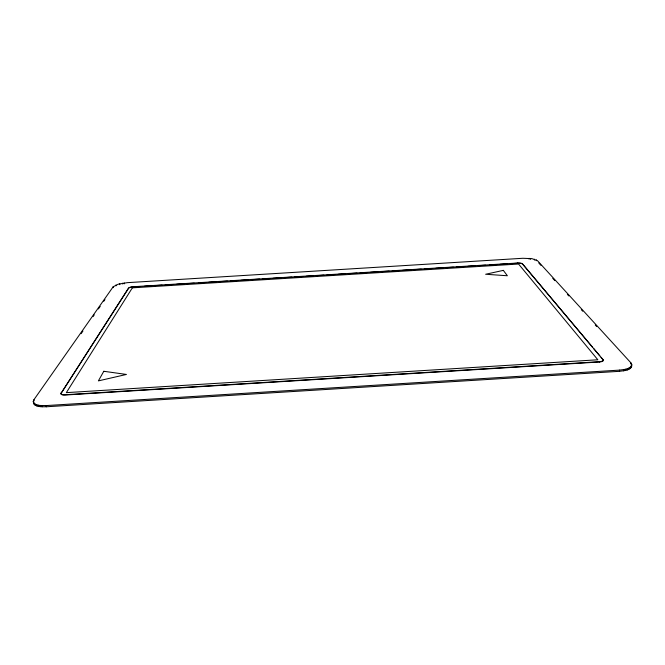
<?xml version="1.0" encoding="UTF-8"?>
<svg xmlns="http://www.w3.org/2000/svg" width="665" height="665" viewBox="0 0 665 665"><rect width="100%" height="100%" fill="white"/><g stroke="black" fill="none" stroke-linecap="round" stroke-linejoin="round"><path stroke-width="1" d="M517.711 263.249L517.736 263.024A3.907 1.039 -0.2 0 1 522.391 263.797L603.08 359.748A5.495 1.92 2.8 0 1 599.406 361.993L65.062 395.035A5.503 1.928 -9.8 0 1 61.122 393.256L128.536 288.078A3.915 1.039 -6.8 0 1 133.058 286.74L517.736 263.024M33.25 401.452C34.746 406.49 42.144 405.351 46.168 405.575L619.514 370.114C623.446 369.399 630.935 369.624 631.75 364.445L630.861 362.807L537.436 260.622L531.992 258.66L522.856 258.278L127.331 282.658L118.32 284.154L113.166 286.773L33.915 399.723L33.25 401.452C33.583 407.637 42.128 406.656 46.367 406.772L619.456 371.328C623.388 370.613 630.877 370.821 631.692 365.634M592.407 347.088L522.391 263.797M529.099 259.192L529.107 258.319M530.579 259.333L530.587 258.469M534.427 260.048L534.444 259.175M536.289 260.722L536.306 259.84M599.406 361.993L599.423 361.694A5.495 1.92 2.8 0 0 603.089 359.449M619.456 371.328L619.514 370.114M623.679 370.837L623.737 369.624M625.557 370.438L625.615 369.225M627.228 369.94L627.286 368.734M628.666 369.366L628.733 368.161M629.846 368.718L629.913 367.512M630.802 363.996L630.861 362.807M630.752 368.003L630.819 366.806M631.368 367.246L631.434 366.049M631.683 366.448L631.75 364.445M61.122 393.256L128.569 288.294A3.915 1.039 -6.8 0 1 132.077 287.056M81.138 333.631L82.926 331.07M93.05 316.598L94.239 314.894M98.403 308.934L100.191 306.382M103.757 301.27L104.954 299.566M140.34 286.515L133.058 286.74M144.488 286.258L151.745 285.809M154.854 285.618L162.11 285.169M165.219 284.977L173.515 284.47M176.624 284.271L183.881 283.83M186.998 283.639L194.255 283.19M198.394 282.933L205.651 282.484M208.768 282.293L216.025 281.844M219.134 281.652L227.43 281.145M230.539 280.954L237.796 280.505M240.905 280.314L248.161 279.865M252.309 279.608L259.566 279.159M262.675 278.968L269.932 278.527M273.041 278.327L281.337 277.82M284.445 277.629L291.702 277.18M294.811 276.989L303.107 276.482M306.216 276.283L313.473 275.842M316.582 275.651L323.838 275.202M326.947 275.011L335.243 274.495M338.352 274.304L345.609 273.855M348.726 273.664L357.014 273.157M360.122 272.966L367.379 272.517M370.496 272.326L377.753 271.877M381.901 271.619L389.158 271.17M392.267 270.979L399.524 270.539M402.633 270.339L410.928 269.832M414.037 269.641L421.294 269.192M424.403 269.001L431.66 268.552M435.808 268.294L443.065 267.854M446.173 267.663L453.43 267.214M456.539 267.022L464.835 266.507M467.944 266.316L475.201 265.867M478.31 265.676L485.566 265.227M489.714 264.978L496.971 264.529M500.08 264.338L507.337 263.889M510.454 263.697L517.736 263.249A3.907 1.039 -0.2 0 1 522.382 264.013M61.072 392.965A5.503 1.92 -9.8 0 0 65.02 394.744L599.423 361.694M538.816 263.032L540.911 265.327M552.756 278.327L554.843 280.622M567.386 294.387L568.783 295.917M581.326 309.691L582.723 311.22M595.266 324.986L596.655 326.515M593.737 348.668L599.739 355.792M601.077 357.371L603.08 359.748M33.915 399.723L34.123 400.895M34.489 403.688L34.696 404.869M33.782 403.007L33.99 404.195M38.254 405.168L38.462 406.357M36.75 404.777L36.957 405.966M35.486 404.278L35.694 405.467M41.903 405.608L42.103 406.805M39.983 405.451L40.191 406.639M46.168 405.575L46.367 406.772M33.458 402.633L33.574 403.439M115.951 284.969L116.067 285.834M113.166 286.773L113.283 287.646M119.683 283.797L119.8 284.653M124.205 282.957L124.322 283.822M122.651 283.19L122.767 284.055M103.798 371.278L98.387 380.879L126.417 374.453L103.798 371.278M132.36 287.837L66.342 392.641L597.835 359.773L518.567 264.03L132.36 287.837M503.339 270.372L485.641 274.254L507.37 275.759L503.339 270.372"/></g></svg>
